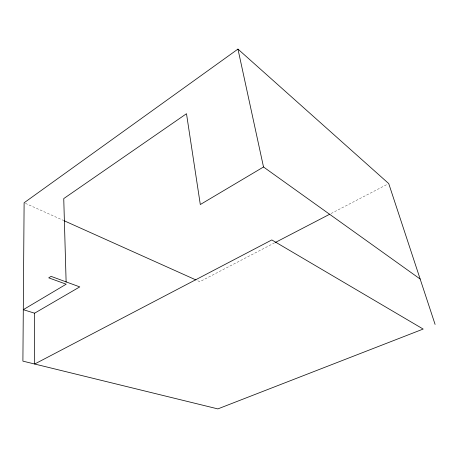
<?xml version="1.0" encoding="UTF-8"?>
<svg xmlns="http://www.w3.org/2000/svg" width="458" height="458" viewBox="0 0 458 458"><rect width="100%" height="100%" fill="white"/><g stroke="black" fill="none" stroke-linecap="round" stroke-linejoin="round"><path stroke-width="0.34" stroke-dasharray="2.29 1.72" d="M274.628 242.837L199.825 281.681L197.226 280.514M331.048 213.542L387.468 184.242M25.413 203.363L63.811 220.601"/><path stroke-width="0.69" d="M435.1 324.424L388.733 183.584L237.954 49.098L24.114 202.779L22.9 361.133L217.865 408.902L423.181 329.062L271.817 239.935L34.676 364.018L34.59 313.192L79.761 286.897L51.101 276.374L48.714 277.84L66.187 284.2L23.295 309.671L34.59 313.192M420.152 279.031L263.516 166.993L200.306 204.531L186.492 113.71L63.748 198.583L66.124 282.059M275.264 242.505L329.777 214.201M64.463 220.893L195.921 279.93M237.954 49.098L263.516 166.993"/></g></svg>
